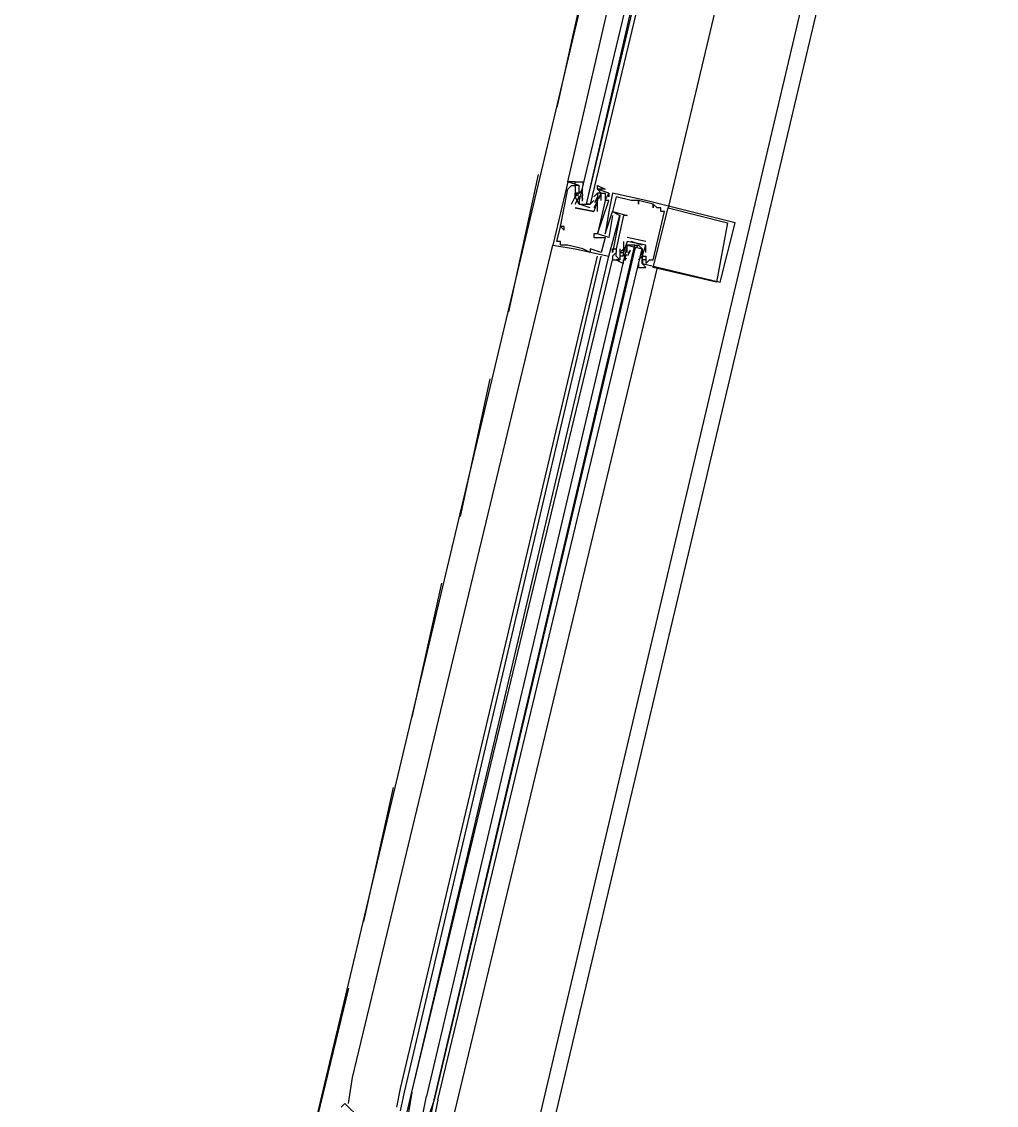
# Model space of a CAD drawing. Header units: feet. Extents: x -84 to 198, y -22 to 181.
# Drawn here: x 117.147 to 120.644, y 67.811 to 71.699 of the extents above; entities that cross this region are included whole.
import ezdxf

# ---------------------------------------------------------------- set-up
doc = ezdxf.new("R2010")
doc.units = ezdxf.units.FT
doc.layers.add('A-LINEA', color=7, linetype='CONTINUOUS')

msp = doc.modelspace()

# ---------------------------------------------------------------- linework, layer by layer
at = {"layer": 'A-LINEA'}
for p, q in [((124.44, 90.4978), (117.1467, 59.6844)), ((119.8133, 74.5378), (118.1467, 67.5244)), ((120.56, 74.3644), (118.9067, 67.3511)), ((119.1733, 71.8711), (119.0667, 71.3911)), ((119, 71.1511), (118.8933, 70.6578)), ((119.1467, 71.1111), (119.1067, 71.1244)), ((119.1067, 71.1244), (119.1067, 71.1244)), ((119.1067, 71.0978), (119.1067, 71.0978)), ((119.12, 71.1111), (119.12, 71.1111)), ((119.1333, 71.1111), (119.1333, 71.1111)), ((119.1333, 71.0844), (119.1333, 71.0844)), ((119.1333, 71.0844), (119.1333, 71.0844)), ((119.1333, 71.0844), (119.1333, 71.0844)), ((119.1467, 71.1111), (119.1467, 71.1111)), ((119.1467, 71.0978), (119.1467, 71.0978)), ((119.16, 71.0978), (119.1467, 71.0844)), ((119.1467, 71.0844), (119.1467, 71.0844)), ((119.1591, 71.0555), (119.1586, 71.0759)), ((119.1599, 71.0746), (119.1588, 71.0865)), ((119.1592, 71.0826), (119.159, 71.1009)), ((119.16, 71.0844), (119.16, 71.0844)), ((119.2, 71.0711), (119.2133, 71.0844)), ((119.2133, 71.0978), (119.2133, 71.0978)), ((119.2133, 71.0844), (119.2133, 71.0844)), ((119.2236, 71.0804), (119.2152, 71.0641)), ((119.2267, 71.0844), (119.2267, 71.0844)), ((119.24, 71.0844), (119.24, 71.0844)), ((119.2533, 71.0844), (119.2533, 71.0844)), ((119.2533, 71.0844), (119.2533, 71.0844)), ((119.2667, 71.0844), (119.2667, 71.0844)), ((119.12, 71.0444), (119.12, 71.0444)), ((119.1333, 71.0711), (119.1333, 71.0711)), ((119.1333, 71.0711), (119.1333, 71.0711)), ((119.1333, 71.0444), (119.1333, 71.0444)), ((119.1333, 71.0444), (119.1333, 71.0444)), ((119.1467, 71.0711), (119.1467, 71.0711)), ((119.1467, 71.0578), (119.1467, 71.0578)), ((119.1599, 71.0613), (119.1588, 71.0732)), ((119.16, 71.0444), (119.1733, 71.0444)), ((119.1867, 71.0444), (119.1867, 71.0444)), ((119.2, 71.0711), (119.2, 71.0711)), ((119.2, 71.0578), (119.2, 71.0578)), ((119.2114, 71.0683), (119.2017, 71.0503)), ((119.2085, 71.06), (119.2023, 71.0499)), ((119.2133, 71.0711), (119.2133, 71.0711)), ((119.2133, 71.0578), (119.2133, 71.0578)), ((119.2133, 71.0578), (119.2133, 71.0578)), ((119.2218, 71.0734), (119.2156, 71.0632)), ((119.2267, 71.0578), (119.2267, 71.0578)), ((119.24, 71.0578), (119.24, 71.0578)), ((119.24, 71.0578), (119.24, 71.0578)), ((119.2533, 71.0711), (119.2533, 71.0711)), ((119.2533, 71.0578), (119.2533, 71.0578)), ((119.28, 71.0711), (119.28, 71.0711)), ((119.3333, 71.0578), (119.3333, 71.0578)), ((119.36, 71.0578), (119.36, 71.0578)), ((119.36, 71.0578), (119.36, 71.0578)), ((119.36, 71.0444), (119.36, 71.0444)), ((119.3867, 71.0578), (119.3867, 71.0578)), ((119.4133, 71.0444), (119.4133, 71.0444)), ((119.4133, 71.0444), (119.4133, 71.0444)), ((119.2, 71.0178), (119.1333, 71.0311)), ((119.1333, 71.0311), (119.1333, 71.0311)), ((119.1333, 71.0311), (119.1333, 71.0311)), ((119.2, 71.0311), (119.2, 71.0311)), ((119.2, 71.0178), (119.2, 71.0178)), ((119.2, 71.0178), (119.2, 71.0178)), ((119.2133, 71.0178), (119.2133, 71.0178)), ((119.2533, 71.0178), (119.2533, 71.0178)), ((119.2667, 71.0178), (119.2667, 71.0178)), ((119.2667, 71.0178), (119.2667, 71.0178)), ((119.2667, 71.0044), (119.2667, 71.0044)), ((119.28, 71.0044), (119.28, 71.0044)), ((119.2933, 71.0044), (119.2933, 71.0044)), ((119.2933, 71.0044), (119.2933, 71.0044)), ((119.3067, 71.0044), (119.3067, 71.0044)), ((119.32, 71.0044), (119.32, 71.0044)), ((119.4133, 71.0311), (119.4133, 71.0311)), ((119.4267, 71.0311), (119.4267, 71.0311)), ((119.44, 71.0311), (119.44, 71.0311)), ((119.44, 71.0178), (119.44, 71.0178)), ((119.4533, 71.0178), (119.4533, 71.0178)), ((119.4667, 71.0311), (119.4667, 71.0311)), ((119.08, 70.9644), (119.08, 70.9644)), ((119.08, 70.9644), (119.08, 70.9644)), ((119.0933, 70.9644), (119.0933, 70.9644)), ((119.68, 70.9778), (119.68, 70.9778)), ((119.7067, 70.9778), (119.7067, 70.9778)), ((119.0933, 70.9511), (119.0933, 70.9511)), ((119.2, 70.9378), (119.2, 70.9378)), ((119.2, 70.9244), (119.2, 70.9244)), ((119.2133, 70.9378), (119.2133, 70.9378)), ((119.2133, 70.9378), (119.2133, 70.9378)), ((119.24, 70.9378), (119.24, 70.9378)), ((119.24, 70.9244), (119.24, 70.9244)), ((119.2533, 70.9244), (119.2533, 70.9244)), ((119.3867, 70.9111), (119.32, 70.9244)), ((119.32, 70.9244), (119.32, 70.9244)), ((118.3333, 67.9111), (119.0533, 70.8978)), ((119.0533, 70.8978), (119.0533, 70.8978)), ((119.0667, 70.9111), (119.0667, 70.9111)), ((119.08, 70.9111), (119.08, 70.9111)), ((119.08, 70.8978), (119.08, 70.8978)), ((119.1067, 70.8978), (119.1067, 70.8978)), ((119.1333, 70.8844), (119.1333, 70.8844)), ((119.16, 70.8844), (119.16, 70.8844)), ((119.1867, 70.8844), (119.1867, 70.8844)), ((119.2667, 70.8844), (119.2667, 70.8844)), ((119.28, 70.8844), (119.28, 70.8844)), ((119.28, 70.8844), (119.28, 70.8844)), ((119.2933, 70.8844), (119.2933, 70.8844)), ((119.3067, 70.9111), (119.3067, 70.9111)), ((119.3067, 70.8844), (119.3067, 70.8844)), ((119.3067, 70.8844), (119.3067, 70.8844)), ((119.32, 70.9111), (119.32, 70.9111)), ((119.32, 70.9111), (119.32, 70.9111)), ((119.32, 70.8844), (119.32, 70.8844)), ((119.3733, 70.8978), (119.3333, 70.9111)), ((119.3467, 70.8978), (119.36, 70.8978)), ((119.3867, 70.9111), (119.3867, 70.9111)), ((119.3867, 70.8978), (119.3867, 70.8978)), ((119.3867, 70.8711), (119.3867, 70.8978)), ((119.3867, 70.8978), (119.3867, 70.8978)), ((119.3867, 70.8978), (119.3867, 70.8978)), ((118.5067, 67.8711), (119.2133, 70.8578)), ((118.52, 67.8578), (119.2267, 70.8578)), ((118.5467, 67.8578), (119.2533, 70.8578)), ((118.5467, 67.8578), (119.2667, 70.8444)), ((119.1867, 70.8711), (119.1867, 70.8711)), ((119.2267, 70.8711), (119.2267, 70.8711)), ((119.2533, 70.8578), (119.2533, 70.8578)), ((119.2667, 70.8711), (119.2667, 70.8711)), ((119.2667, 70.8578), (119.2667, 70.8578)), ((119.2667, 70.8444), (119.2667, 70.8444)), ((119.2667, 70.8444), (119.2667, 70.8444)), ((119.2667, 70.8444), (119.2667, 70.8444)), ((119.2667, 70.8444), (119.2667, 70.8444)), ((119.28, 70.8711), (119.28, 70.8711)), ((119.28, 70.8711), (119.28, 70.8711)), ((119.28, 70.8578), (119.28, 70.8578)), ((119.2933, 70.8711), (119.2933, 70.8711)), ((119.2933, 70.8444), (119.2933, 70.8444)), ((119.2933, 70.8444), (119.2933, 70.8444)), ((119.3067, 70.8711), (119.3067, 70.8711)), ((119.3067, 70.8711), (119.3067, 70.8711)), ((119.3067, 70.8578), (119.3067, 70.8711)), ((119.3067, 70.8578), (119.3067, 70.8578)), ((119.3097, 70.8485), (119.3181, 70.8647)), ((119.3115, 70.8422), (119.3177, 70.8524)), ((119.32, 70.8578), (119.32, 70.8578)), ((119.322, 70.8606), (119.3316, 70.8785)), ((119.3248, 70.8689), (119.3311, 70.879)), ((119.3733, 70.8578), (119.36, 70.8444)), ((119.36, 70.8578), (119.36, 70.8578)), ((119.36, 70.8444), (119.36, 70.8444)), ((119.3733, 70.8711), (119.3733, 70.8711)), ((119.3733, 70.8578), (119.3733, 70.8578)), ((119.3733, 70.8578), (119.3733, 70.8578)), ((119.3733, 70.8444), (119.3733, 70.8444)), ((119.3733, 70.8444), (119.3733, 70.8444)), ((119.3735, 70.8676), (119.3745, 70.8557)), ((119.3741, 70.8463), (119.3744, 70.828)), ((119.3742, 70.8734), (119.3748, 70.853)), ((119.3867, 70.8711), (119.3867, 70.8711)), ((119.3867, 70.8578), (119.3867, 70.8578)), ((119.3867, 70.8578), (119.3867, 70.8578)), ((119.3867, 70.8444), (119.3867, 70.8444)), ((119.4, 70.8444), (119.4, 70.8444)), ((119.4133, 70.8444), (119.4133, 70.8444)), ((119.4267, 70.8178), (118.7067, 67.8178)), ((119.3733, 70.8311), (119.3733, 70.8311)), ((119.3735, 70.8409), (119.3745, 70.8291)), ((119.3867, 70.8311), (119.3867, 70.8311)), ((119.4133, 70.8178), (119.4133, 70.8178)), ((119.64, 70.7644), (119.64, 70.7644)), ((119.6533, 70.7644), (119.6533, 70.7644)), ((118.8267, 70.4178), (118.72, 69.9244)), ((118.6533, 69.6844), (118.5467, 69.2044)), ((118.48, 68.9511), (118.3733, 68.4711)), ((118.32, 68.2311), (118.2, 67.7378)), ((118.32, 67.8178), (118.3333, 67.9111)), ((118.4933, 67.8044), (118.5067, 67.8711)), ((118.5067, 67.7911), (118.52, 67.8578)), ((118.7067, 67.8178), (118.6133, 67.4178))]:
    msp.add_line(p, q, dxfattribs=at)
for points in [[(120.28, 74.4311), (119.8533, 72.6578), (119.4667, 71.0311)], [(119.1333, 71.1111), (119.1333, 71.1244), (119.1067, 71.1244), (119.48, 72.7378)], [(119.5467, 72.7244), (119.1467, 71.0578), (119.1467, 71.0444), (119.16, 71.0444), (119.1733, 71.0444), (119.56, 72.7244)], [(119.5867, 72.7111), (119.1867, 71.0444), (119.1733, 71.0444), (119.5733, 72.7244)], [(119.1067, 71.1244), (119.0533, 70.8978), (119.1333, 70.8844), (119.2533, 70.8578), (119.2933, 71.0044)], [(119.1333, 71.1111), (119.1333, 71.1244), (119.1067, 71.1244)], [(119.1333, 71.1111), (119.1333, 71.1244), (119.1067, 71.1244)], [(119.1867, 71.0311), (119.1467, 71.0444), (119.1333, 71.0711), (119.1467, 71.0844), (119.1333, 71.0844), (119.1467, 71.0844), (119.1467, 71.0978), (119.1467, 71.1111), (119.1333, 71.1111), (119.1333, 71.1244), (119.16, 71.1244), (119.16, 71.1111)], [(119.0667, 70.9111), (119.08, 70.9644), (119.0933, 70.9511), (119.0933, 70.9644), (119.08, 70.9644), (119.1067, 71.0978), (119.12, 71.1111), (119.1333, 71.1111), (119.1333, 71.0844)], [(119.2267, 71.0578), (119.2267, 71.0844), (119.24, 71.0844), (119.24, 71.0578), (119.24, 71.0578), (119.2133, 70.9378), (119.2, 70.9378), (119.2, 70.9244), (119.24, 70.9244), (119.2267, 70.8711), (119.1867, 70.8844), (119.1867, 70.8711), (119.16, 70.8844), (119.1067, 70.8978), (119.08, 70.8978), (119.08, 70.9111), (119.0667, 70.9111)], [(119.1333, 71.0444), (119.1467, 71.0711), (119.1333, 71.0844), (119.1333, 71.0711), (119.1333, 71.0844), (119.1467, 71.0844)], [(119.2133, 71.0978), (119.2133, 71.1111), (119.24, 71.0978), (119.2267, 71.0978), (119.2133, 71.0978), (119.2267, 71.0844), (119.2133, 71.0844), (119.2133, 71.0711), (119.2133, 71.0578), (119.2, 71.0311)], [(119.2667, 71.0044), (119.2533, 70.9244), (119.2133, 70.9378), (119.2533, 71.0578), (119.24, 71.0578), (119.2533, 71.0844), (119.2533, 71.0711), (119.2533, 71.0844), (119.2133, 71.0978)], [(119.3733, 70.8311), (119.6533, 70.7644), (119.7067, 70.9778), (119.3867, 71.0578), (119.2667, 71.0844), (119.2533, 71.0178), (119.24, 70.9378), (119.2667, 71.0178), (119.2933, 71.0044), (119.2667, 70.8711), (119.2667, 70.8844), (119.28, 70.8844), (119.28, 70.8711), (119.2667, 70.8578), (119.2667, 70.8444), (119.2933, 70.8444)], [(119.12, 71.0444), (119.1333, 71.0711), (119.1333, 71.0711)], [(119.1467, 71.0711), (119.1467, 71.0444), (119.1867, 71.0444), (119.2, 71.0578)], [(119.2133, 71.0711), (119.2133, 71.0578), (119.2, 71.0178)], [(119.2133, 71.0178), (119.2133, 71.0578), (119.2133, 71.0578)], [(119.3867, 70.8578), (119.3867, 70.8578), (119.3867, 70.8311), (119.4, 70.8444), (119.4133, 70.8444), (119.4533, 71.0178), (119.44, 71.0178), (119.44, 71.0311), (119.4267, 71.0311), (119.4133, 71.0444), (119.4133, 71.0311), (119.4133, 71.0444), (119.36, 71.0578), (119.36, 71.0444), (119.36, 71.0578), (119.3333, 71.0578), (119.28, 71.0711), (119.2667, 71.0178), (119.32, 71.0044), (119.3067, 71.0044), (119.28, 70.8844), (119.28, 70.8844)], [(119.1333, 71.0311), (119.2, 71.0178), (119.2, 71.0178)], [(119.68, 70.9778), (119.64, 70.7644), (119.4133, 70.8178), (119.4667, 71.0311), (119.68, 70.9778)], [(118.64, 67.8311), (119.3733, 70.8844), (119.36, 70.8978), (119.3467, 70.8844), (118.6267, 67.8311), (119.3467, 70.8978), (119.3333, 70.8978), (119.32, 70.8978), (118.6, 67.8444)], [(119.32, 70.8978), (119.3067, 70.8844), (119.3067, 70.8711), (119.3067, 70.8578), (119.2933, 70.8578), (119.2933, 70.8444), (119.28, 70.8444), (119.3067, 70.8311), (119.3067, 70.8444)], [(119.2933, 70.8844), (119.2933, 70.8444), (119.28, 70.8578), (119.28, 70.8711)], [(119.3733, 70.8578), (119.3867, 70.8978), (119.32, 70.9111), (119.3067, 70.8711), (119.3067, 70.8844), (119.2933, 70.8711), (119.3067, 70.8711), (119.3067, 70.8578), (119.3067, 70.8578)], [(119.3067, 70.9111), (119.3067, 70.8844), (119.3067, 70.8844)], [(119.32, 70.8711), (119.32, 70.8844), (119.32, 70.8978), (119.3733, 70.8844), (119.3733, 70.8711), (119.3733, 70.8578)], [(119.36, 70.8311), (119.36, 70.8178), (119.3867, 70.8178), (119.3733, 70.8311), (119.3733, 70.8578), (119.3733, 70.8711), (119.3733, 70.8844)], [(119.2667, 70.8444), (119.28, 70.8444), (119.28, 70.8444)], [(119.2667, 70.8444), (119.28, 70.8444), (119.28, 70.8444)], [(119.2667, 70.8444), (119.28, 70.8444), (119.28, 70.8444)], [(119.3733, 70.8578), (119.3867, 70.8578), (119.3867, 70.8444), (119.3733, 70.8444), (119.3733, 70.8578), (119.3733, 70.8444)], [(118.5067, 67.6844), (118.5467, 67.8578), (118.5333, 67.7778), (118.5467, 67.7778), (118.5467, 67.7778)], [(118.3467, 67.7778), (118.32, 67.8044), (118.3067, 67.8178), (118.2933, 67.8044)], [(118.64, 67.8311), (118.6133, 67.6978), (118.6, 67.6978), (118.6267, 67.8311), (118.5867, 67.7111), (118.5867, 67.6978), (118.5733, 67.7111), (118.6, 67.8444)]]:
    msp.add_lwpolyline(points, dxfattribs=at)

doc.saveas('drawing.dxf')
